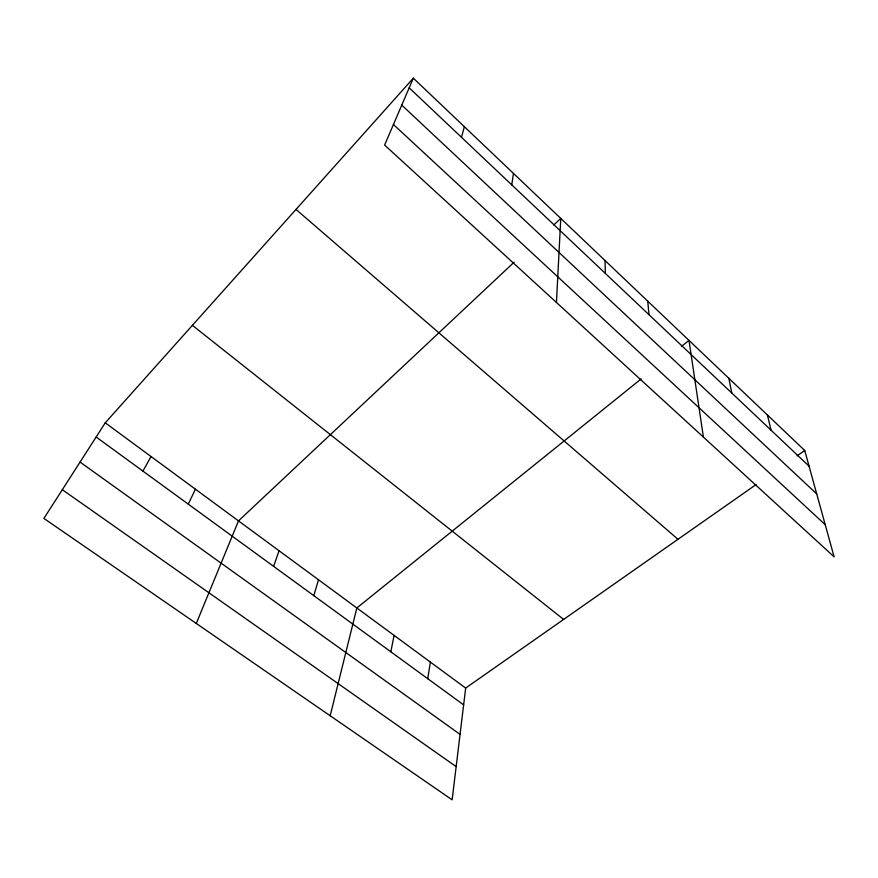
<?xml version="1.0" encoding="UTF-8"?>
<svg xmlns="http://www.w3.org/2000/svg" width="878" height="878" viewBox="0 0 878 878"><rect width="100%" height="100%" fill="white"/><g stroke="black" fill="none" stroke-linecap="round" stroke-linejoin="round"><path stroke-width="1.32" d="M556.443 302.471L560.768 218.413L553.82 224.933M756.112 484.557L465.669 688.067L452.137 799.825L43.9 518.415L105.25 422.834L413.34 78.175L804.731 450.491L834.1 556.839L384.619 145.057L413.34 78.175M511.764 184.863L513.476 173.427M427.729 678.683L430.374 662.089M390.809 651.772L394.112 635.409M330.183 715.757L356.841 607.971L641.116 378.956M461.488 137.297L464.374 126.717M313.786 595.635L318.505 579.765M273.596 566.332L279.072 550.747M196.288 623.457L238.498 520.884L514.135 262.182M188.265 504.137L195.432 489.2M142.927 471.102L151.038 456.527M681.547 346.382L688.989 340.39L703.399 437.101M797.005 455.901L804.731 450.491M62.327 489.704L456.165 766.615M80.052 462.08L460.061 734.381M96.152 437.003L463.639 704.858M105.25 422.834L465.669 688.067M192.392 325.343L563.643 619.418M296.007 209.425L677.992 539.301M393.432 124.511L825.232 524.715M401.762 105.119L816.738 493.952M409.192 87.822L809.055 466.152M767.427 414.998L771.06 430.198M728.872 378.319L731.769 393.015M647.734 301.143L648.996 314.708M605.019 260.503L605.37 273.431"/></g></svg>
